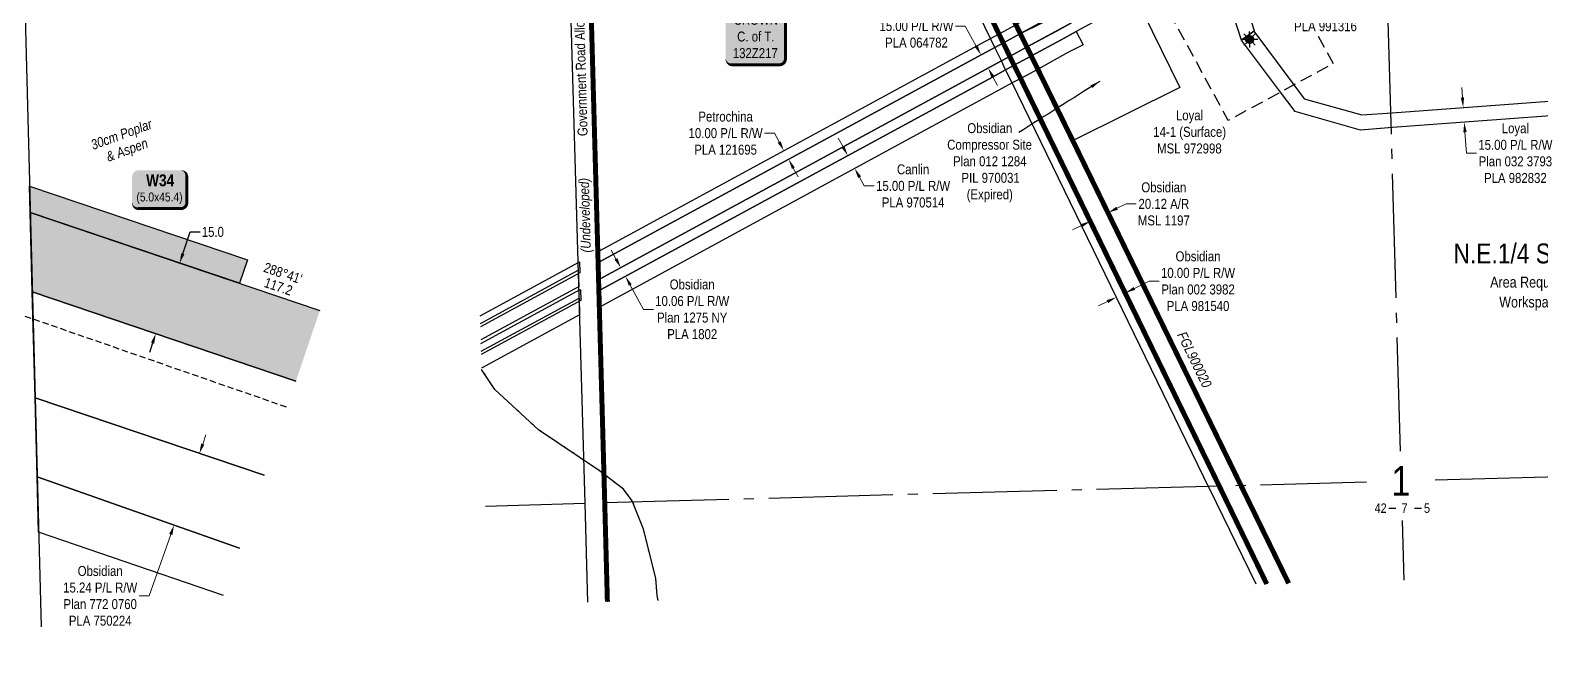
# Model space of a CAD drawing. Extents: x 633209 to 644713, y 5826006 to 5832721.
# Drawn here: x 642432 to 643951, y 5828445 to 5829087 of the extents above; entities that cross this region are included whole.
import ezdxf
from ezdxf.enums import TextEntityAlignment as Align

# ---------------------------------------------------------------- set-up
doc = ezdxf.new("R2010")
doc.units = 0
doc.header["$LTSCALE"] = 5
doc.header["$PDSIZE"] = 0.5
for name, pattern in [('foc-ACCESSROAD', [3.75, 2.5, -1.25]), ('foc-QUARTERLINE', [33, 25, -3, 2, -3]), ('foc-WHEELTRACKS', [2, 0.4, -1.6]), ('UG_PIPE', [1.875, 1.25, -0.625])]:
    doc.linetypes.add(name, pattern=pattern)
doc.layers.get('Defpoints').update_dxf_attribs({"color": 9})
for name, color, linetype in [('10', 1, 'Continuous'), ('9', 3, 'Continuous'), ('AS-OWNER', 7, 'Continuous'), ('AS-PIPE-UG', 44, 'UG_PIPE'), ('AS-POWER', 104, 'foc-POWER'), ('C-AR', 13, 'foc-ACCESSROAD'), ('C-RW', 13, 'Continuous'), ('C-SYMBOL', 7, 'Continuous'), ('C-WS', 13, 'foc-ACCESSROAD'), ('CG-NOTES', 7, 'Continuous'), ('F-RW', 190, 'Continuous'), ('F-WS', 190, 'foc-ACCESSROAD'), ('F-WS-S', 8, 'Continuous'), ('L-AREAREQUIRED', 7, 'Continuous'), ('L-AREAWORK', 5, 'Continuous'), ('L-BD1', 253, 'Continuous'), ('L-QSEC', 8, 'foc-QUARTERLINE'), ('L-ROAD-T', 7, 'Continuous'), ('L-SEC', 7, 'Continuous'), ('L-SECLBL', 7, 'Continuous'), ('P-PROPOSED', 10, 'Continuous'), ('P-PROPOSED-H', 21, 'Continuous'), ('P-TEMP-BLOCKS', 250, 'Continuous'), ('P-TEMP-H', 41, 'Continuous'), ('P-TEMP_WORKSPACE', 46, 'Continuous'), ('P-TXT', 4, 'Continuous'), ('T-BUSH-T', 110, 'Continuous'), ('T-WATER-P3', 160, 'foc-WHEELTRACKS')]:
    doc.layers.add(name, color=color, linetype=linetype)
doc.layers.add('AS-FMA BOUNDARY', color=7, linetype='Continuous', true_color=0x008f47, transparency=0.7)
doc.layers.add('AS-FMA-T', color=7, linetype='Continuous', true_color=0x00b386)
for name, color, linetype, lineweight in [('C-AR-T', 13, 'Continuous', 9), ('C-RW-T', 13, 'Continuous', 9), ('F-RW-T', 190, 'Continuous', 9), ('F-WS-T', 190, 'Continuous', 9), ('T-TEXT', 48, 'Continuous', 18)]:
    doc.layers.add(name, color=color, linetype=linetype, lineweight=lineweight)
doc.styles.add('100L', font='ARIALN.TTF', dxfattribs={"height": 11})
doc.styles.add('175L', font='ARIALN.TTF', dxfattribs={"height": 20})
doc.styles.add('80', font='ARIALN.TTF', dxfattribs={"height": 10})
doc.styles.add('80CG', font='ARIALN.TTF', dxfattribs={"height": 10})
doc.styles.add('80L', font='ARIALN.TTF', dxfattribs={"height": 10})
doc.styles.add('80LS', font='ARIALNI.TTF', dxfattribs={"height": 10})
doc.styles.add('BOLD', font='ARIALNB.TTF')
doc.styles.add('foc-LtypeFont', font='ARIALN.TTF', dxfattribs={"height": 7.35})
doc.styles.add('MtXpl_Arial_Narrow', font='ARIALNI.TTF')
doc.styles.add('SIMPLEX', font='ARIALN.TTF')
doc.linetypes.add('foc-POWER', pattern='A,6,-1,["P",foc-LtypeFont,S=0.2,R=0,X=-0.625,Y=-0.75],-1.24,4', length=12.24)
doc.linetypes.add('foc-TOPO-flowdirection-NOLINE', pattern='A,0,[">",foc-LtypeFont,S=0.3,R=0,X=0,Y=-0.945],-20,[">",foc-LtypeFont,S=0.3,R=0,X=0,Y=-0.945],0', length=20)
doc.dimstyles.new('Compass 5 000', dxfattribs={"dimscale": 5, "dimtxt": 9, "dimasz": 2, "dimexe": 0.2, "dimexo": 0.0625, "dimgap": 0.5, "dimtad": 0, "dimtih": 1, "dimtoh": 1, "dimzin": 0, "dimdsep": 46, "dimtxsty": '80CG', "dimcen": 0.1, "dimse1": 1, "dimse2": 1, "dimclrd": 256, "dimclrt": 256, "dimaunit": 1, "dimadec": 4, "dimazin": 0, "dimtfac": 0.06, "dimtofl": 0, "dimtmove": 0, "dimatfit": 1, "dimfxl": 0.2, "dimtolj": 1, "dimtzin": 0, "dimlwd": -1, "dimarcsym": 0})

# ---------------------------------------------------------------- blocks, each defined once
blk = doc.blocks.new('L-SECLBL')
at = {"layer": '9', "color": 7}
for p, q in [((-5.1, -27.8), (-12.3, -27.8)), ((20.7, -27.8), (13.5, -27.8))]:
    blk.add_line(p, q, dxfattribs=at)
at = {"layer": '10', "color": 2, "style": 'SIMPLEX'}
blk.add_attdef('SEC', text='', height=30, dxfattribs=at).set_placement((0, 0), align=Align.MIDDLE)
at = {"layer": '10', "color": 5, "style": '80L'}
blk.add_attdef('TWP', text='', height=9.5, dxfattribs=at).set_placement((-14.4, -27.4), align=Align.MIDDLE_RIGHT)
blk.add_attdef('RGE', text='', height=9.5, dxfattribs=at).set_placement((3.6, -27.4), align=Align.MIDDLE_CENTER)
blk.add_attdef('MER', text='', height=9.5, dxfattribs=at).set_placement((23.2, -27.4), align=Align.MIDDLE_LEFT)
blk = doc.blocks.new('*D556')
at = {"layer": 'Defpoints', "color": 0, "transparency": 16777216}
for p in [(643656.5, 5829107.1), (643662.1, 5829089.7), (643647.8, 5829085.1)]:
    blk.add_point(p, dxfattribs=at)
at = {"layer": 'F-RW-T', "transparency": 16777216}
for p, q in [((643666, 5829110.1), (643685.5, 5829116.4)), ((643685.5, 5829116.4), (643695.5, 5829116.4)), ((643632.7, 5829099.4), (643623.2, 5829096.3))]:
    blk.add_line(p, q, dxfattribs=at)
for points in [[(643632.2, 5829101), (643633.2, 5829097.8), (643642.2, 5829102.4)], [(643665.5, 5829111.7), (643666.5, 5829108.6), (643656.5, 5829107.1)]]:
    blk.add_solid(points, dxfattribs=at)
at = {"layer": 'F-RW-T', "transparency": 16777216, "insert": (643734.6, 5829116.4), "char_height": 10, "attachment_point": 5, "style": '80CG', "bg_fill": 3, "box_fill_scale": 1.1, "bg_fill_color": 256, "bg_fill_true_color": 13158600, "bg_fill_transparency": 0}
blk.add_mtext('\\A1;Loyal\\P15.00 P/L R/W\\PPlan 032 1766\\PPLA 991316', dxfattribs=at)
blk = doc.blocks.new('label_road_undeveloped')
at = {"layer": 'L-ROAD-T', "style": '80L'}
blk.add_text('Government Road Allowance', height=10, dxfattribs=at).set_placement((0, 0), align=Align.MIDDLE_CENTER)
at = {"layer": 'T-TEXT', "style": '80LS'}
blk.add_text('(Undeveloped)', height=10, dxfattribs=at).set_placement((-154.2, 0), align=Align.MIDDLE_CENTER)
blk = doc.blocks.new('*D408')
at = {"layer": 'C-AR-T', "transparency": 16777216}
for p, q in [((643525.1, 5828908.3), (643534.1, 5828912.6)), ((643534.1, 5828912.6), (643544.1, 5828912.6)), ((643489.2, 5828890.8), (643480.2, 5828886.4))]:
    blk.add_line(p, q, dxfattribs=at)
for points in [[(643524.3, 5828909.8), (643525.8, 5828906.8), (643516.1, 5828903.9)], [(643488.5, 5828892.3), (643490, 5828889.3), (643498.2, 5828895.2)]]:
    blk.add_solid(points, dxfattribs=at)
at = {"layer": 'Defpoints', "color": 0, "transparency": 16777216}
for p in [(643516.1, 5828903.9), (643573.1, 5828787), (643555.2, 5828778.3)]:
    blk.add_point(p, dxfattribs=at)
at = {"layer": 'C-AR-T', "transparency": 16777216, "insert": (643572, 5828912.6), "char_height": 10, "attachment_point": 5, "style": '80CG'}
blk.add_mtext('\\A1;Obsidian\\P20.12 A/R\\PMSL 1197', dxfattribs=at)
blk = doc.blocks.new('*D448')
at = {"layer": 'C-RW-T', "transparency": 16777216}
for p, q in [((643020.9, 5828857.3), (643016.1, 5828866.1)), ((643035.2, 5828831), (643048.5, 5828806.5)), ((643048.5, 5828806.5), (643058.5, 5828806.5))]:
    blk.add_line(p, q, dxfattribs=at)
for points in [[(643022.4, 5828858.1), (643019.4, 5828856.5), (643025.7, 5828848.5)], [(643036.7, 5828831.7), (643033.8, 5828830.2), (643030.5, 5828839.7)]]:
    blk.add_solid(points, dxfattribs=at)
at = {"layer": 'Defpoints', "color": 0, "transparency": 16777216}
for p in [(643147.4, 5828914.7), (643152.2, 5828905.9), (643030.5, 5828839.7)]:
    blk.add_point(p, dxfattribs=at)
at = {"layer": 'C-RW-T', "transparency": 16777216, "insert": (643097.6, 5828806.5), "char_height": 10, "attachment_point": 5, "style": '80CG'}
blk.add_mtext('\\A1;Obsidian\\P10.06 P/L R/W\\PPlan 1275 NY\\PPLA 1802', dxfattribs=at)
blk = doc.blocks.new('*D464')
at = {"layer": 'C-RW-T', "transparency": 16777216}
for p, q in [((643372.3, 5829091.6), (643362.3, 5829091.6)), ((643383.3, 5829071.3), (643372.3, 5829091.6)), ((643400, 5829040.5), (643404.8, 5829031.7))]:
    blk.add_line(p, q, dxfattribs=at)
for points in [[(643384.8, 5829072.1), (643381.9, 5829070.5), (643388.1, 5829062.5)], [(643401.5, 5829041.3), (643398.6, 5829039.7), (643395.3, 5829049.3)]]:
    blk.add_solid(points, dxfattribs=at)
at = {"layer": 'Defpoints', "color": 0, "transparency": 16777216}
for p in [(643388.1, 5829062.5), (643321.8, 5829026.5), (643328.9, 5829013.3)]:
    blk.add_point(p, dxfattribs=at)
at = {"layer": 'C-RW-T', "transparency": 16777216, "insert": (643323.2, 5829091.6), "char_height": 10, "attachment_point": 5, "style": '80CG'}
blk.add_mtext('\\A1;Obsidian\\P15.00 P/L R/W\\PPLA 064782', dxfattribs=at)
blk = doc.blocks.new('*D485')
at = {"layer": 'C-RW-T', "transparency": 16777216}
for p, q in [((643542.4, 5828827.5), (643557.3, 5828834.8)), ((643557.3, 5828834.8), (643567.3, 5828834.8)), ((643515.2, 5828814.3), (643506.3, 5828810))]:
    blk.add_line(p, q, dxfattribs=at)
for points in [[(643541.6, 5828829), (643543.1, 5828826), (643533.4, 5828823.2)], [(643514.5, 5828815.8), (643516, 5828812.8), (643524.2, 5828818.7)]]:
    blk.add_solid(points, dxfattribs=at)
at = {"layer": 'Defpoints', "color": 0, "transparency": 16777216}
for p in [(643510.9, 5828846.2), (643520, 5828850.6), (643524.2, 5828818.7)]:
    blk.add_point(p, dxfattribs=at)
at = {"layer": 'C-RW-T', "transparency": 16777216, "insert": (643606.4, 5828834.8), "char_height": 10, "attachment_point": 5, "style": '80CG'}
blk.add_mtext('\\A1;Obsidian\\P10.00 P/L R/W\\PPlan 002 3982\\PPLA 981540', dxfattribs=at)
blk = doc.blocks.new('*D543')
at = {"layer": 'Defpoints', "color": 0, "transparency": 16777216}
for p in [(643189.8, 5828966.2), (643182.6, 5828962.3), (643187.3, 5828953.5)]:
    blk.add_point(p, dxfattribs=at)
at = {"layer": 'F-RW-T', "transparency": 16777216}
for p, q in [((643180.3, 5828983.8), (643170.3, 5828983.8)), ((643185, 5828975), (643180.3, 5828983.8)), ((643199.3, 5828948.6), (643204.1, 5828939.8))]:
    blk.add_line(p, q, dxfattribs=at)
for points in [[(643186.5, 5828975.8), (643183.6, 5828974.2), (643189.8, 5828966.2)], [(643200.8, 5828949.4), (643197.9, 5828947.8), (643194.6, 5828957.4)]]:
    blk.add_solid(points, dxfattribs=at)
at = {"layer": 'F-RW-T', "transparency": 16777216, "insert": (643131.2, 5828983.8), "char_height": 10, "attachment_point": 5, "style": '80CG'}
blk.add_mtext('\\A1;Petrochina\\P10.00 P/L R/W\\PPLA 121695', dxfattribs=at)
blk = doc.blocks.new('*D544')
at = {"layer": 'Defpoints', "color": 0, "transparency": 16777216}
for p in [(643240.4, 5828953.8), (643247.5, 5828940.9), (643261.1, 5828948.3)]:
    blk.add_point(p, dxfattribs=at)
at = {"layer": 'F-RW-T', "transparency": 16777216}
for p, q in [((643249.3, 5828970), (643244.5, 5828978.8)), ((643265.9, 5828939.5), (643270.7, 5828930.7)), ((643270.7, 5828930.7), (643280.7, 5828930.7))]:
    blk.add_line(p, q, dxfattribs=at)
for points in [[(643250.7, 5828970.8), (643247.8, 5828969.2), (643254.1, 5828961.3)], [(643267.4, 5828940.3), (643264.4, 5828938.7), (643261.1, 5828948.3)]]:
    blk.add_solid(points, dxfattribs=at)
at = {"layer": 'F-RW-T', "transparency": 16777216, "insert": (643319.8, 5828930.7), "char_height": 10, "attachment_point": 5, "style": '80CG'}
blk.add_mtext('\\A1;Canlin\\P15.00 P/L R/W\\PPLA 970514', dxfattribs=at)
blk = doc.blocks.new('*D545')
at = {"layer": 'Defpoints', "color": 0, "transparency": 16777216}
for p in [(643860.8, 5829008.8), (643874.2, 5828994.8), (643861.9, 5828993.8)]:
    blk.add_point(p, dxfattribs=at)
at = {"layer": 'F-RW-T', "transparency": 16777216}
for p, q in [((643872.3, 5829019.7), (643871.6, 5829029.7)), ((643874.9, 5828984.8), (643876.5, 5828963.7)), ((643876.5, 5828963.7), (643886.5, 5828963.7))]:
    blk.add_line(p, q, dxfattribs=at)
for points in [[(643874, 5829019.8), (643870.7, 5829019.6), (643873.1, 5829009.7)], [(643876.6, 5828984.9), (643873.3, 5828984.7), (643874.2, 5828994.8)]]:
    blk.add_solid(points, dxfattribs=at)
at = {"layer": 'F-RW-T', "transparency": 16777216, "insert": (643925.6, 5828963.7), "char_height": 10, "attachment_point": 5, "style": '80CG'}
blk.add_mtext('\\A1;Loyal\\P15.00 P/L R/W\\PPlan 032 3793\\PPLA 982832', dxfattribs=at)
blk = doc.blocks.new('GAS')
h = blk.add_hatch(color=255)
h.dxf.hatch_style = 1
edge = h.paths.add_edge_path()
edge.add_arc((0, 0), 0.9, 0, 360)
for p, q in [((-0.81, 0), (-1.62, 0)), ((-0.57, 0.57), (-1.14, 1.14)), ((0, 0.81), (0, 1.62)), ((0.57, 0.57), (1.14, 1.14)), ((1.62, 0), (0.81, 0)), ((-0.57, -0.57), (-1.14, -1.14)), ((0, -0.81), (0, -1.62)), ((1.14, -1.14), (0.57, -0.57))]:
    blk.add_line(p, q)
blk.add_circle((0, 0), 0.8)
blk = doc.blocks.new('*U384')
h = blk.add_hatch(color=255)
edge = h.paths.add_edge_path()
edge.add_line((-24, -28.5), (24, -28.5))
edge.add_arc((24, -22.5), 6, 270, 360)
edge.add_line((30, -22.5), (30, 21))
edge.add_arc((24, 21), 6, 0, 90)
edge.add_line((24, 27), (-24, 27))
edge.add_arc((-24, 21), 6, 90, 180)
edge.add_line((-30, 21), (-30, -22.5))
edge.add_arc((-24, -22.5), 6, 180, 270)
at = {"color": 14, "flags": 128}
blk.add_lwpolyline([(-24, -28.5, 3, 3, 0), (24, -28.5, 3, 3, 0.414214), (30, -22.5, 3, 3, 0), (30, 21, 3, 0, 0.414214), (24, 27, 0, 0, 0), (-24, 27, 0, 0, 0.414214), (-30, 21, 0, 0, 0), (-30, -22.5, 0, 3, 0.414214)], format="xyseb", close=True, dxfattribs=at)
at = {"color": 14, "style": '80'}
blk.add_attdef('ENTER_TEXT_001', (-26.8, -4.9), '', height=10, dxfattribs=at)
blk = doc.blocks.new('*D762')
at = {"layer": 'Defpoints', "color": 0, "transparency": 16777216}
for p in [(642236, 5828890.2), (642644.8, 5828750.6), (642612.5, 5828655.9)]:
    blk.add_point(p, dxfattribs=at)
at = {"layer": 'F-RW-T', "transparency": 16777216}
for p, q in [((642239.2, 5828899.7), (642242.4, 5828909.1)), ((642200.4, 5828786.1), (642154.5, 5828651.6)), ((642154.5, 5828651.6), (642144.5, 5828651.6))]:
    blk.add_line(p, q, dxfattribs=at)
for points in [[(642237.6, 5828900.2), (642240.8, 5828899.1), (642236, 5828890.2)], [(642198.8, 5828786.6), (642202, 5828785.5), (642203.6, 5828795.5)]]:
    blk.add_solid(points, dxfattribs=at)
at = {"layer": 'F-RW-T', "transparency": 16777216, "insert": (642104.9, 5828651.6), "char_height": 10, "attachment_point": 5, "style": '80CG'}
blk.add_mtext('\\A1;Pembina\\P20.00 P/L R/W\\PPLA 141996', dxfattribs=at)
blk = doc.blocks.new('*D764')
at = {"layer": 'C-RW-T', "transparency": 16777216}
for p, q in [((642605.2, 5828670.9), (642608.5, 5828680.3)), ((642573.1, 5828580), (642551.2, 5828518.1)), ((642551.2, 5828518.1), (642541.2, 5828518.1))]:
    blk.add_line(p, q, dxfattribs=at)
for points in [[(642603.6, 5828671.4), (642606.8, 5828670.3), (642601.9, 5828661.5)], [(642571.5, 5828580.5), (642574.7, 5828579.4), (642576.4, 5828589.4)]]:
    blk.add_solid(points, dxfattribs=at)
at = {"layer": 'Defpoints', "color": 0, "transparency": 16777216}
for p in [(642589.6, 5828665.8), (642564.2, 5828593.7), (642576.4, 5828589.4)]:
    blk.add_point(p, dxfattribs=at)
at = {"layer": 'C-RW-T', "transparency": 16777216, "insert": (642502.1, 5828518.1), "char_height": 10, "attachment_point": 5, "style": '80CG'}
blk.add_mtext('\\A1;Obsidian\\P15.24 P/L R/W\\PPlan 772 0760\\PPLA 750224', dxfattribs=at)
blk = doc.blocks.new('*U768')
at = {"true_color": 0xff8aff}
h = blk.add_hatch(color=211, dxfattribs=at)
edge = h.paths.add_edge_path()
edge.add_line((-21.5, -20), (21.5, -20))
edge.add_arc((21.5, -14), 6, 270, 360)
edge.add_line((27.5, -14), (27.5, 12.5))
edge.add_arc((21.5, 12.5), 6, 0, 90)
edge.add_line((21.5, 18.5), (-21.5, 18.5))
edge.add_arc((-21.5, 12.5), 6, 90, 180)
edge.add_line((-27.5, 12.5), (-27.5, -14))
edge.add_arc((-21.5, -14), 6, 180, 270)
at = {"color": 250, "flags": 128}
blk.add_lwpolyline([(-21.5, -20, 3, 3, 0), (21.5, -20, 3, 3, 0.414214), (27.5, -14, 3, 3, 0), (27.5, 12.5, 3, 0, 0.414214), (21.5, 18.5, 0, 0, 0), (-21.5, 18.5, 0, 0, 0.414214), (-27.5, 12.5, 0, 0, 0), (-27.5, -14, 0, 3, 0.414214)], format="xyseb", close=True, dxfattribs=at)
at = {"flags": 128}
blk.add_lwpolyline([(-20.1, -12.9, 0, 7.5, 0), (0, 0, 0, 0, 0)], format="xyseb", dxfattribs=at)
at = {"color": 250}
for tag, p, height, style in [('TEMP_AREA_W1_001', (-9.2, 2.2), 12, 'BOLD'), ('ENTER_TEXT_001', (-30.7, -12.8), 9, '80')]:
    blk.add_attdef(tag, p, '', height=height, dxfattribs=dict(at, style=style))
blk = doc.blocks.new('*D765')
at = {"layer": 'Defpoints', "color": 0, "transparency": 16777216}
for p in [(642582, 5828853), (642585.7, 5828851.8), (642561.7, 5828780.8)]:
    blk.add_point(p, dxfattribs=at)
at = {"layer": 'P-TXT', "transparency": 16777216}
for p, q in [((642585.2, 5828862.5), (642592.6, 5828884.4)), ((642592.6, 5828884.4), (642602.6, 5828884.4)), ((642554.8, 5828772.5), (642551.6, 5828763.1))]:
    blk.add_line(p, q, dxfattribs=at)
for points in [[(642583.6, 5828863.1), (642586.8, 5828862), (642582, 5828853)], [(642553.2, 5828773.1), (642556.4, 5828772), (642558, 5828782)]]:
    blk.add_solid(points, dxfattribs=at)
at = {"layer": 'P-TXT', "transparency": 16777216, "insert": (642615.4, 5828884.4), "char_height": 10, "attachment_point": 5, "style": '80CG'}
blk.add_mtext('\\A1;15.0', dxfattribs=at)

msp = doc.modelspace()

# ---------------------------------------------------------------- hatches: boundary and pattern name
at = {"layer": 'P-PROPOSED-H'}
h = msp.add_hatch(color=256, dxfattribs=at)
h.dxf.hatch_style = 1
h.paths.add_polyline_path([(642698.984, 5828734.343), (642723, 5828805.369), (642431.69, 5828903.868), (642433.787, 5828824.013)])
at = {"layer": 'P-TEMP-H'}
h = msp.add_hatch(color=256, dxfattribs=at)
h.dxf.hatch_style = 1
h.paths.add_polyline_path([(642430.991, 5828930.487), (642650.132, 5828856.389), (642642.127, 5828832.714), (642431.69, 5828903.868)])

# ---------------------------------------------------------------- linework, layer by layer
at = {"layer": 'AS-FMA BOUNDARY', "const_width": 5, "flags": 128}
for points in [[(643012.275, 5828512.208), (643009.596, 5828612.14), (643004.076, 5828811.877), (643003.611, 5828828.713), (643003.299, 5828840.008), (643002.834, 5828856.837), (643002.524, 5828868.056), (642988.757, 5829366.204), (643223.59, 5829373.11), (643223.055, 5829377.359), (643252.072, 5829378.213), (643262.999, 5829378.533), (643404.732, 5829086.507), (643409.106, 5829077.497), (643415.687, 5829063.933), (643419.935, 5829054.933), (643426.598, 5829041.654), (643627.616, 5828628.875), (643675.451, 5828530.178)], [(643697.544, 5828530.776), (643649.448, 5828629.467), (643478.977, 5828979.264), (643443.815, 5829051.039), (643437.335, 5829064.243), (643432.905, 5829073.259), (643426.241, 5829086.804), (643421.833, 5829095.796)]]:
    msp.add_lwpolyline(points, dxfattribs=at)
at = {"layer": 'AS-PIPE-UG', "flags": 128}
msp.add_lwpolyline([(642032.797, 5828923.124), (642363.015, 5828821.747), (642690.097, 5828708.059)], dxfattribs=at)
at = {"layer": 'AS-POWER', "flags": 128}
msp.add_lwpolyline([(642819.418, 5829310.77), (642818.036, 5829361.517), (643254.231, 5829373.763), (643265.025, 5829374.359), (643675.438, 5828530.177)], dxfattribs=at)
at = {"layer": 'C-AR'}
msp.add_lwpolyline([(643675.813, 5828530.187), (643629.204, 5828626.216), (643428.265, 5829038.997), (643421.602, 5829052.276), (643417.354, 5829061.276), (643410.773, 5829074.84), (643406.399, 5829083.85), (643264.666, 5829375.876), (643284.58, 5829376.463), (643366.761, 5829208.893), (643423.5, 5829093.139), (643427.908, 5829084.147), (643434.572, 5829070.603), (643439.002, 5829061.586), (643445.482, 5829048.382), (643480.644, 5828976.607), (643651.115, 5828626.81), (643697.911, 5828530.786)], dxfattribs=at)
at = {"layer": 'C-RW'}
for points in [[(643664.803, 5828529.889), (643618.183, 5828625.583), (643618.022, 5828625.913), (643419.355, 5829034.362), (643412.773, 5829047.478), (643408.554, 5829056.496), (643401.974, 5829070.061), (643397.601, 5829079.073), (643253.739, 5829375.556), (643243.078, 5829397.527), (643251.713, 5829401.735), (643252.104, 5829401.75), (643264.666, 5829375.876), (643406.399, 5829083.85), (643410.773, 5829074.84), (643417.354, 5829061.276), (643421.602, 5829052.276), (643428.265, 5829038.997), (643629.204, 5828626.216), (643675.813, 5828530.187)], [(643544.274, 5829119.13), (643483.756, 5829085.996), (643468.604, 5829077.715), (643439.006, 5829061.592), (643421.602, 5829052.276), (643412.773, 5829047.478), (643399.59, 5829040.314), (643005.278, 5828826.056), (643004.966, 5828837.351), (643408.553, 5829056.499), (643417.354, 5829061.278), (643434.58, 5829070.597), (643463.927, 5829086.549), (643479.084, 5829094.792)], [(642884.492, 5828792.307), (642983.018, 5828845.896), (642983.478, 5828829.215), (642978.909, 5828826.697), (642884.95, 5828775.722)], [(642885.047, 5828772.214), (642980.576, 5828824.041), (642985.145, 5828826.558), (642985.457, 5828815.272), (642885.359, 5828760.935)], [(642642.125, 5828566.185), (642438.67, 5828638.071), (642436.583, 5828717.539), (642666.963, 5828639.642)]]:
    msp.add_lwpolyline(points, dxfattribs=at)
msp.add_lwpolyline([(643408.554, 5829056.493), (643004.966, 5828837.351), (643004.501, 5828854.18), (643388.789, 5829062.898), (643401.974, 5829070.059), (643410.773, 5829074.839), (643427.908, 5829084.147), (643454.301, 5829098.49), (643393.636, 5829209.707), (643416.075, 5829210.344), (643472.721, 5829106.328), (643479.084, 5829094.792), (643434.57, 5829070.611), (643417.356, 5829061.272), (643408.554, 5829056.493)], close=True, dxfattribs=at)
at = {"layer": 'C-WS', "linetype": 'ByBlock', "flags": 128}
msp.add_lwpolyline([(643588.187, 5829029.812), (643480.644, 5828976.607), (643445.482, 5829048.382), (643439.002, 5829061.586), (643434.572, 5829070.603), (643427.908, 5829084.147), (643472.725, 5829106.331), (643481.767, 5829110.798), (643535.422, 5829137.402), (643540.003, 5829127.831), (643544.274, 5829119.13), (643550.901, 5829105.638), (643588.187, 5829029.812)], close=True, dxfattribs=at)
at = {"layer": 'F-RW'}
for points in [[(643388.788, 5829062.899), (643004.501, 5828854.18), (643004.191, 5828865.399), (643384.415, 5829071.91), (643397.601, 5829079.073), (643406.399, 5829083.85), (643423.131, 5829092.939), (643423.5, 5829093.139), (643440.717, 5829102.497), (643382.423, 5829209.367), (643393.636, 5829209.707), (643454.301, 5829098.49), (643427.908, 5829084.147), (643410.773, 5829074.84), (643401.974, 5829070.061), (643388.788, 5829062.899)], [(643662.432, 5829086.586), (643650.288, 5829077.541), (643642.573, 5829101.353), (643632.945, 5829131.074), (643628.396, 5829145.114), (643627.674, 5829147.341), (643622.925, 5829161.836), (643627.87, 5829164.519), (643636.342, 5829169.116), (643640.681, 5829155.891), (643640.997, 5829154.578), (643646.358, 5829138.371), (643662.987, 5829087), (643662.432, 5829086.586)], [(643319.364, 5828980.011), (643005.743, 5828809.22), (643005.278, 5828826.056), (643399.59, 5829040.314), (643412.773, 5829047.478), (643421.602, 5829052.276), (643439.005, 5829061.591), (643468.604, 5829077.715), (643483.756, 5829085.996), (643490.845, 5829072.799), (643475.599, 5829065.143), (643445.495, 5829048.398), (643428.265, 5829038.997), (643419.355, 5829034.362), (643406.173, 5829027.197), (643319.364, 5828980.011)]]:
    msp.add_lwpolyline(points, close=True, dxfattribs=at)
for points in [[(644201.737, 5829019.021), (643802.119, 5828989.415), (643769.746, 5828987.016), (643704.12, 5829005.501), (643689.444, 5829025.189), (643650.288, 5829077.541), (643662.432, 5829086.586), (643702.806, 5829032.382), (643713.111, 5829018.548), (643771.284, 5829002.166), (643801.693, 5829004.419), (644190.043, 5829033.19)], [(642884.278, 5828800.022), (642984.374, 5828854.461), (642984.685, 5828843.239), (642884.589, 5828788.798)], [(642885.262, 5828764.444), (642983.79, 5828817.928), (642984.256, 5828801.093), (642885.732, 5828747.434)]]:
    msp.add_lwpolyline(points, dxfattribs=at)
at = {"layer": 'F-RW', "flags": 128}
for points in [[(642666.963, 5828639.642), (642436.583, 5828717.539), (642433.787, 5828824.013), (642698.984, 5828734.343)], [(642626.042, 5828518.618), (642440.139, 5828582.137), (642438.67, 5828638.071), (642642.125, 5828566.185)]]:
    msp.add_lwpolyline(points, dxfattribs=at)
at = {"layer": 'F-WS', "flags": 128}
msp.add_lwpolyline([(643628.396, 5829145.114), (643628.837, 5829128.84), (643632.945, 5829131.074), (643642.363, 5829136.198), (643646.358, 5829138.371), (643684.931, 5829159.352), (643742.307, 5829053.869), (643702.806, 5829032.382), (643689.444, 5829025.189), (643636.825, 5828996.493), (643579.448, 5829101.976), (643593.419, 5829109.574), (643609.108, 5829118.108), (643608.596, 5829136.978), (643608.337, 5829146.555), (643608.14, 5829153.808), (643607.845, 5829164.693), (643606.896, 5829199.69), (643618.835, 5829200.014), (643626.902, 5829200.233), (643627.575, 5829175.414), (643627.87, 5829164.519), (643628.326, 5829147.695), (643628.396, 5829145.114)], close=True, dxfattribs=at)
at = {"layer": 'L-QSEC'}
for p, q in [((643787.522, 5829437.775), (643809.646, 5828663.831)), ((643844.997, 5828634.776), (644611.728, 5828655.552)), ((643009.596, 5828612.14), (643775.739, 5828632.9)), ((642889.572, 5828608.461), (642989.492, 5828611.595)), ((643811.646, 5828593.86), (643813.36, 5828533.914))]:
    msp.add_line(p, q, dxfattribs=at)
at = {"layer": 'L-SEC'}
for p, q in [((642966.429, 5829415.429), (642989.492, 5828611.595)), ((642986.536, 5829415.943), (643009.595, 5828612.151)), ((642426.173, 5829113.937), (642442.64, 5828486.923)), ((642426.173, 5829113.937), (642442.64, 5828486.923)), ((642989.492, 5828611.595), (642992.171, 5828511.664)), ((643009.595, 5828612.134), (643012.274, 5828512.208))]:
    msp.add_line(p, q, dxfattribs=at)
at = {"layer": 'P-PROPOSED', "flags": 128}
msp.add_lwpolyline([(642698.984, 5828734.343), (642433.787, 5828824.013), (642431.69, 5828903.868), (642723, 5828805.369)], dxfattribs=at)
at = {"layer": 'P-TEMP_WORKSPACE', "flags": 128}
msp.add_lwpolyline([(642430.991, 5828930.487), (642650.132, 5828856.389), (642642.127, 5828832.714), (642431.69, 5828903.868)], close=True, dxfattribs=at)
at = {"layer": 'T-WATER-P3', "flags": 128}
msp.add_lwpolyline([(643063.484, 5828513.596), (643062.287, 5828518.37), (643060.902, 5828536.011), (643048.537, 5828585.214), (643037.254, 5828613.893), (643028.332, 5828625.526), (643004.381, 5828644.095), (642943.107, 5828685.187), (642899.032, 5828725.958), (642885.771, 5828746.019)], dxfattribs=at)
at = {"layer": 'T-WATER-P3', "linetype": 'foc-TOPO-flowdirection-NOLINE', "flags": 128}
msp.add_lwpolyline([(643063.484, 5828513.596), (643062.287, 5828518.37), (643060.902, 5828536.011), (643048.537, 5828585.214), (643037.254, 5828613.893), (643028.332, 5828625.526), (643004.381, 5828644.095), (642943.107, 5828685.187), (642899.032, 5828725.958), (642885.771, 5828746.019)], dxfattribs=at)

# ---------------------------------------------------------------- block references
at = {"layer": 'AS-OWNER'}
ref = msp.add_blockref('*U384', (643161.368, 5829081.187), dxfattribs=at)
ref.add_attrib('ENTER_TEXT_001', 'CROWN', (643139.308, 5829092.959), dxfattribs={"layer": '0', "color": 14, "height": 10, "style": '80'})
ref.add_attrib('ENTER_TEXT_002', 'C. of T.', (643142.804, 5829076.115), dxfattribs={"layer": '0', "color": 14, "height": 10, "style": '80'})
ref.add_attrib('ENTER_TEXT_003', '132Z217', (643138.415, 5829059.407), dxfattribs={"layer": '0', "color": 14, "height": 10, "style": '80'})
at = {"layer": 'CG-NOTES', "xscale": 0.9996836799999999, "yscale": 0.9996836799999999, "zscale": 0.9996836799999999, "rotation": 91.60030847652281}
msp.add_blockref('label_road_undeveloped', (642985.343, 5829055.298), dxfattribs=at)
at = {"layer": 'L-SECLBL'}
msp.add_blockref('L-SECLBL', (643810.503, 5828633.842), dxfattribs=at).add_auto_attribs({'SEC': '1', 'TWP': '42', 'RGE': '7', 'MER': '5'})
at = {"layer": 'P-TEMP-BLOCKS', "color": 3}
ref = msp.add_blockref('*U768', (642561.732, 5828927.883), dxfattribs=dict(at, xscale=0.99968368, yscale=0.99968368, zscale=0.99968368))
ref.add_attrib('TEMP_AREA_W1_001', 'W34', (642548.288, 5828930.393), dxfattribs={"layer": '0', "color": 250, "height": 11.9962, "style": 'BOLD'})
ref.add_attrib('ENTER_TEXT_001', '(5.0x45.4)', (642538.533, 5828915.11), dxfattribs={"layer": '0', "color": 250, "height": 8.9972, "style": '80'})

# ---------------------------------------------------------------- texts
at = {"layer": 'AS-FMA-T', "insert": (643593.449, 5828786.693), "char_height": 9.99415, "attachment_point": 1, "rotation": 295.982009, "style": '80L'}
msp.add_mtext_dynamic_manual_height_columns('\\pi1.5904;{\\fArial Narrow|b0|i1|c0|p34;FGL900020}', width=63.21395, gutter_width=50.016, heights=[0], dxfattribs=at)
at = {"layer": 'C-AR-T', "insert": (643353.787, 5828993.895), "char_height": 9.99684, "width": 84.88217, "attachment_point": 1, "style": '80L'}
msp.add_mtext('\\pi20.531;Obsidian\\P\\pi0.32275;Compressor Site\\P\\pi6.2281;Plan 012 1284\\P\\pi14.646;PIL 970031\\P\\pi19.907;(Expired)', dxfattribs=at)
at = {"layer": 'C-SYMBOL', "color": 3, "style": '175L'}
msp.add_text('N.E.1/4 Sec. 1-42-7-W.5M.', height=19.99367, dxfattribs=at).set_placement((644000.837, 5828846.788), align=Align.BOTTOM_CENTER)
at = {"layer": 'F-WS-T', "insert": (643560.715, 5829006.798), "char_height": 10, "attachment_point": 1, "style": '80L'}
msp.add_mtext_dynamic_manual_height_columns('\\pi23.458;Loyal\\P\\pi0.67881;14-1 (Surface)\\P\\pi4.5294;MSL 972998', width=72.65365, gutter_width=50.016, heights=[0], dxfattribs=at)
at = {"layer": 'L-AREAREQUIRED', "color": 5, "style": '100L'}
msp.add_text('Area Required = 0.232 ha  0.57 Ac.', height=10.99304, dxfattribs=at).set_placement((643999.148, 5828825.127), align=Align.BOTTOM_CENTER)
at = {"layer": 'L-AREAWORK', "color": 5, "style": '100L'}
msp.add_text('Workspace = 0.208 ha  0.51 Ac.', height=10.99304, dxfattribs=at).set_placement((643999.148, 5828805.14), align=Align.BOTTOM_CENTER)
at = {"layer": 'L-BD1', "color": 3, "style": '175L'}
for s, p in [("288°41'", (642685.924, 5828842.968)), ('117.2', (642681.361, 5828829.473))]:
    msp.add_text(s, height=9.9968, rotation=341.318272, dxfattribs=at).set_placement(p, align=Align.MIDDLE_CENTER)
at = {"layer": 'T-BUSH-T', "insert": (642521.717, 5828987.289), "char_height": 9.99684, "width": 68.1344, "attachment_point": 2, "rotation": 20, "line_spacing_factor": 0.989768, "style": 'MtXpl_Arial_Narrow'}
msp.add_mtext('30cm Poplar & Aspen', dxfattribs=at)

# ---------------------------------------------------------------- dimensions: what is measured, and where the dimension line sits
at = {"layer": 'C-AR-T', "color": 3}
dim = msp.add_aligned_dim(p1=(643555.187, 5828778.265), p2=(643573.06, 5828786.975), distance=130.056, text='Obsidian\\P20.12 A/R\\PMSL 1197', dimstyle='Compass 5 000', dxfattribs=at)
dim.commit()
dim.dimension.update_dxf_attribs({"geometry": '*D408', "text_midpoint": (643571.975, 5828912.648)})
at = {"layer": 'C-RW-T'}
for base, p1, p2, angle, text, picture, middle in [((643388.09, 5829062.519), (643328.938, 5829013.269), (643321.757, 5829026.491), 118.507714, 'Obsidian\\P15.00 P/L R/W\\PPLA 064782', '*D464', (643323.2, 5829091.616)), ((643030.462, 5828839.741), (643147.43, 5828914.707), (643152.216, 5828905.898), 298.518324, 'Obsidian\\P10.06 P/L R/W\\PPlan 1275 NY\\PPLA 1802', '*D448', (643097.633, 5828806.458)), ((642576.417, 5828589.401), (642589.649, 5828665.784), (642564.188, 5828593.722), 250.540457, 'Obsidian\\P15.24 P/L R/W\\PPlan 772 0760\\PPLA 750224', '*D764', (642502.129, 5828518.073))]:
    dim = msp.add_linear_dim(base=base, p1=p1, p2=p2, angle=angle, text=text, dimstyle='Compass 5 000', dxfattribs=at)
    dim.commit()
    dim.dimension.update_dxf_attribs({"geometry": picture, "text_midpoint": middle, "dimtype": 161})
at = {"layer": 'C-RW-T', "color": 3}
dim = msp.add_linear_dim(base=(643524.242, 5828818.72), p1=(643520.001, 5828850.623), p2=(643510.882, 5828846.187), angle=205.937975, text='Obsidian\\P10.00 P/L R/W\\PPlan 002 3982\\PPLA 981540', dimstyle='Compass 5 000', dxfattribs=at)
dim.commit()
dim.dimension.update_dxf_attribs({"geometry": '*D485', "text_midpoint": (643606.387, 5828834.8), "dimtype": 161})
at = {"layer": 'F-RW-T'}
dim = msp.add_aligned_dim(p1=(643187.334, 5828953.483), p2=(643182.558, 5828962.276), distance=-8.241, text='Petrochina\\P10.00 P/L R/W\\PPLA 121695', dimstyle='Compass 5 000', dxfattribs=at)
dim.commit()
dim.dimension.update_dxf_attribs({"geometry": '*D543', "text_midpoint": (643131.168, 5828983.784)})
for base, p1, p2, angle, text, picture, middle in [((643874.187, 5828994.754), (643860.76, 5829008.795), (643861.868, 5828993.841), 274.237013, 'Loyal\\P15.00 P/L R/W\\PPlan 032 3793\\PPLA 982832', '*D545', (643925.574, 5828963.693)), ((642235.978, 5828890.21), (642612.478, 5828655.888), (642644.818, 5828750.583), 71.143867, 'Pembina\\P20.00 P/L R/W\\PPLA 141996', '*D762', (642104.939, 5828651.575))]:
    dim = msp.add_linear_dim(base=base, p1=p1, p2=p2, angle=angle, text=text, dimstyle='Compass 5 000', dxfattribs=at)
    dim.commit()
    dim.dimension.update_dxf_attribs({"geometry": picture, "text_midpoint": middle, "dimtype": 161})
at = {"layer": 'F-RW-T', "color": 3}
dim = msp.add_aligned_dim(p1=(643240.421, 5828953.826), p2=(643247.48, 5828940.865), distance=15.53, text='Canlin\\P15.00 P/L R/W\\PPLA 970514', dimstyle='Compass 5 000', dxfattribs=at)
dim.commit()
dim.dimension.update_dxf_attribs({"geometry": '*D544', "text_midpoint": (643319.769, 5828930.728)})
at = {"layer": 'P-TXT'}
dim = msp.add_linear_dim(base=(642582.003, 5828853.043), p1=(642561.729, 5828780.752), p2=(642585.744, 5828851.778), angle=71.318273, text='15.0', dimstyle='Compass 5 000', dxfattribs=at)
dim.commit()
dim.dimension.update_dxf_attribs({"geometry": '*D765', "text_midpoint": (642615.363, 5828884.415), "dimtype": 161})

# ---------------------------------------------------------------- leaders
at = {"layer": 'C-AR-T', "path_type": 1}
msp.add_leader([(643507.455, 5829035.935), (643425.978, 5828984.465)], dimstyle='Compass 5 000', override={"dimgap": 0.5, "dimtad": 0}, dxfattribs=at)

# ---------------------------------------------------------------- next in the draw order: dimensions: what is measured, and where the dimension line sits
at = {"layer": 'F-RW-T'}
dim = msp.add_linear_dim(base=(643656.491, 5829107.068), p1=(643647.839, 5829085.101), p2=(643662.107, 5829089.72), angle=17.937241, text='Loyal\\P15.00 P/L R/W\\PPlan 032 1766\\PPLA 991316', dimstyle='Compass 5 000', override={"dimtfill": 1}, dxfattribs=at)
dim.commit()
dim.dimension.update_dxf_attribs({"geometry": '*D556', "text_midpoint": (643734.553, 5829116.448), "dimtype": 161})

# ---------------------------------------------------------------- next in the draw order: block references
at = {"layer": 'F-WS-S', "xscale": 4.999999999999792, "yscale": 4.999999999999792, "zscale": 4.999999999999792, "rotation": 0.2260728010244115}
msp.add_blockref('GAS', (643658.299, 5829078.106), dxfattribs=at)

doc.saveas('drawing.dxf')
